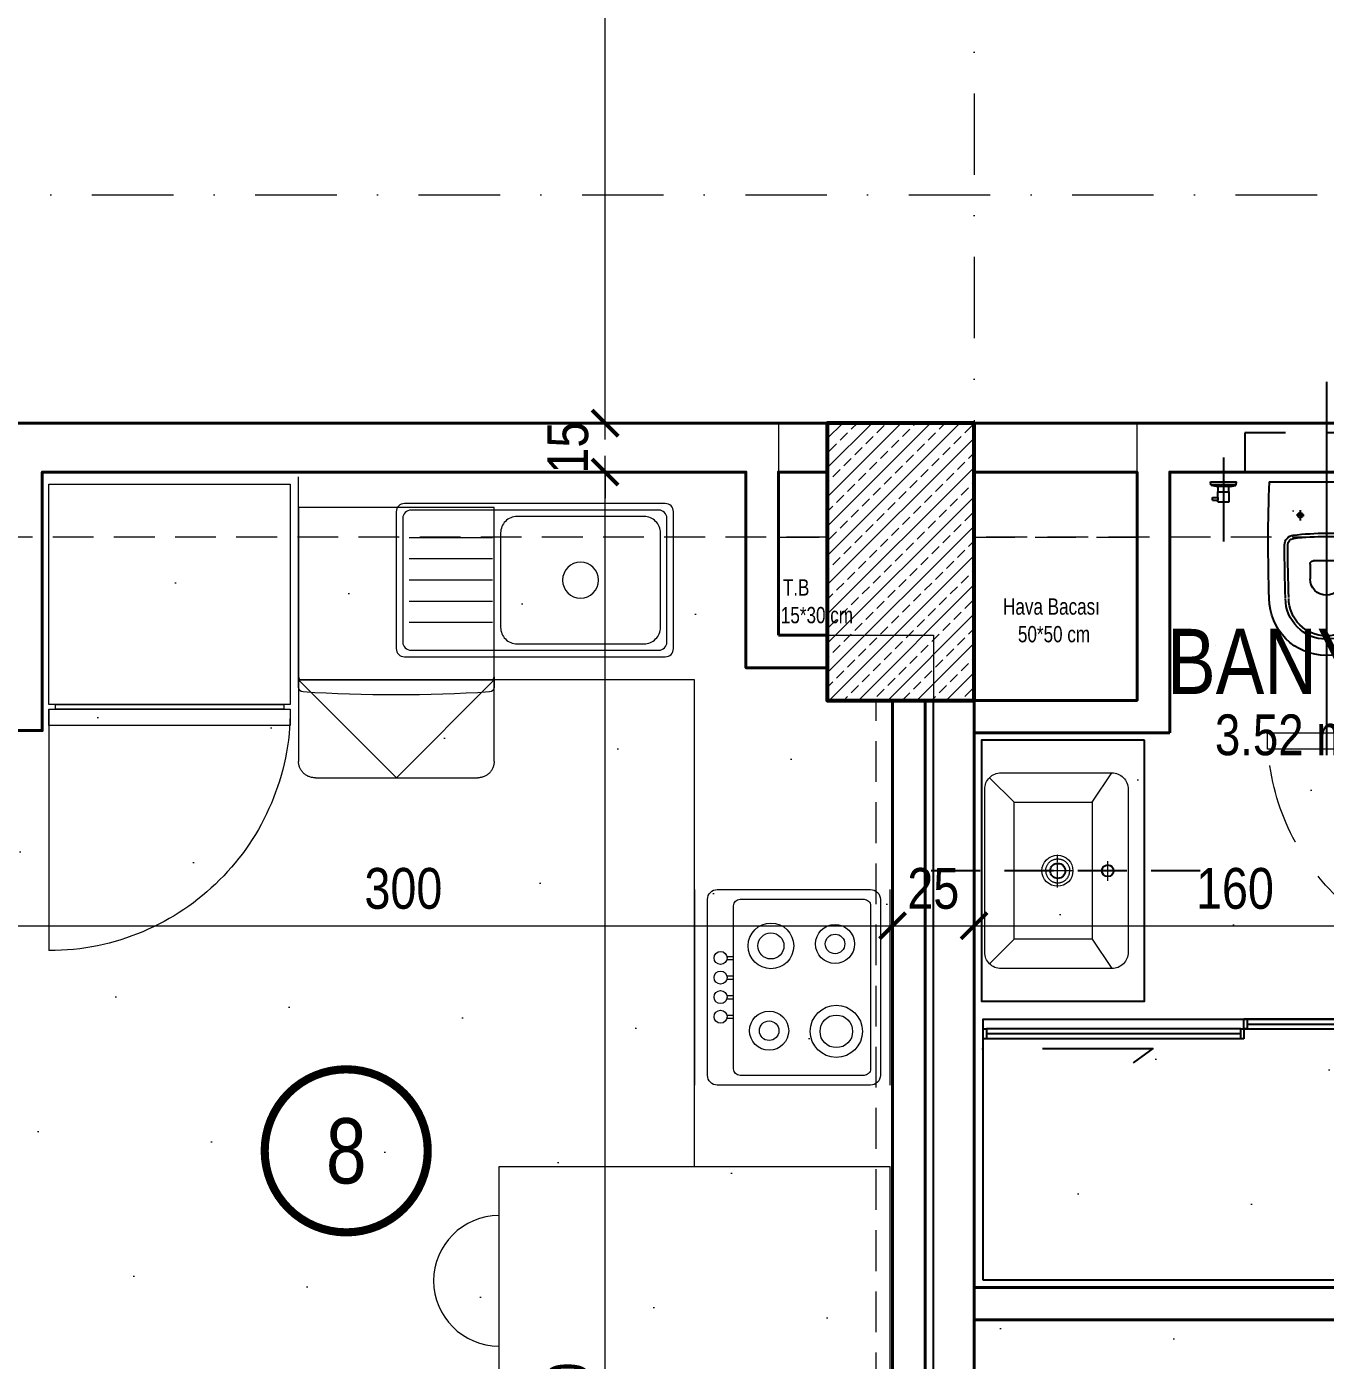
# Model space of a CAD drawing. Header units: centimetres. Extents: x 6300 to 11550, y 0 to 5300.
# Drawn here: x 9379.6 to 9777.8, y 1799 to 2208 of the extents above; entities that cross this region are included whole.
import ezdxf
from ezdxf.enums import TextEntityAlignment as Align
from ezdxf.xclip import XClip

# ---------------------------------------------------------------- set-up
doc = ezdxf.new("R2010")
doc.units = ezdxf.units.CM
doc.header["$LTSCALE"] = 100
doc.header["$XCLIPFRAME"] = 0
for name, pattern in [('D BLOK_AKS_NK$0$DASHDOT2', [0.5, 0.25, -0.125, 0, -0.125]), ('D BLOK_STA_NK$0$HIDDEN2', [0.1875, 0.125, -0.0625]), ('xref_1+1_B_PLAN$0$1N$0$HIDDEN', [0.375, 0.25, -0.125]), ('xref_1+1_B_PLAN$0$CENTER', [0.6, 0.375, -0.075, 0.075, -0.075]), ('xref_1+1_B_PLAN$0$HIDDEN', [0.375, 0.25, -0.125]), ('xref_1+1_B_TEXT$0$HIDDEN2', [0.1875, 0.125, -0.0625]), ('xref_2+1_A3_PLAN$0$( Hidden )', [0.375, 0.25, -0.125]), ('xref_2+1_A3_PLAN$0$ACAD_ISO03W100', [30, 12, -18]), ('xref_2+1_A3_TEXT$0$HIDDEN2', [0.1875, 0.125, -0.0625])]:
    doc.linetypes.add(name, pattern=pattern)
for name, color, linetype, lineweight in [('D BLOK_AKS_NK$0$MYD - AKS', 8, 'D BLOK_AKS_NK$0$DASHDOT2', 15), ('D BLOK_STA_NK$0$MYD - B-H', 37, 'Continuous', 20), ('D BLOK_STA_NK$0$MYD - BA', 6, 'Continuous', 53), ('D BLOK_STA_NK$0$MYD - IZ-1', 8, 'D BLOK_STA_NK$0$HIDDEN2', 20), ('D BLOK_STA_NK$0$MYD - WIPEOUT', 241, 'Continuous', 0), ('D BLOK_ZK$0$MYD - BAGIMSIZ BOLUM', 10, 'Continuous', 18), ('D BLOK_ZK$0$MYD - DIM-IC', 10, 'Continuous', 20), ('xref_1+1_B_PLAN$0$MYD - DUVAR', 4, 'Continuous', 40), ('xref_1+1_B_PLAN$0$MYD - GOR-ARKA', 8, 'Continuous', 9), ('xref_1+1_B_PLAN$0$MYD - KAPI', 2, 'Continuous', 20), ('xref_1+1_B_TEXT$0$____MEK_MEKANİK ÇALIŞMA', 4, 'Continuous', 35), ('xref_1+1_B_TEXT$0$MYD - IZ-1', 8, 'xref_1+1_B_TEXT$0$HIDDEN2', 20), ('xref_1+1_B_TEXT$0$MYD - TEXT', 7, 'Continuous', 20), ('xref_1+1_B_TEXT$0$MYD - TEXT-M2', 1, 'Continuous', 20), ('xref_2+1_A3_PLAN$0$MYD - DUVAR', 4, 'Continuous', 40), ('xref_2+1_A3_PLAN$0$SAA_TEFRİS', 252, 'Continuous', 5), ('xref_2+1_A3_PLAN$0$xref_2+1_A3_PLAN$0$MYD - DUVAR', 4, 'Continuous', 40), ('xref_2+1_A3_TEXT$0$____MEK_MEKANİK ÇALIŞMA', 4, 'Continuous', 35), ('xref_2+1_A3_TEXT$0$MYD - IZ-1', 8, 'xref_2+1_A3_TEXT$0$HIDDEN2', 20)]:
    doc.layers.add(name, color=color, linetype=linetype, lineweight=lineweight)
for name, color, linetype, lineweight, plot in [('D BLOK_ZK$0$MYD - ALAN-NET', 30, 'Continuous', 9, False), ('xref_1+1_B_PLAN$0$MYD - ALAN-BRUT', 190, 'Continuous', 9, False), ('xref_1+1_B_PLAN$0$xref_1+1_B_TEXT$0$MYD - ALAN-NET', 30, 'Continuous', 9, False), ('xref_1+1_B_TEXT$0$MYD - ALAN-BRUT', 190, 'Continuous', 9, False), ('xref_1+1_B_TEXT$0$MYD - ALAN-NET', 30, 'Continuous', 9, False), ('xref_2+1_A3_TEXT$0$MYD - ALAN-BRUT', 190, 'Continuous', 9, False), ('xref_2+1_A3_TEXT$0$MYD - ALAN-NET', 30, 'Continuous', 9, False)]:
    doc.layers.add(name, color=color, linetype=linetype, lineweight=lineweight, plot=plot)
doc.layers.add('xref_1+1_B_PLAN$0$00_VİTRİFİYE AKS', color=7, linetype='xref_1+1_B_PLAN$0$HIDDEN', true_color=0xf94306)
doc.layers.add('xref_1+1_B_PLAN$0$Pcelik', color=142, linetype='Continuous')
doc.layers.add('xref_1+1_B_PLAN$0$Pvitrifiye', color=70, linetype='Continuous')
doc.styles.add('D BLOK_ZK$0$MYD_1.25mm', font='ARIALN.TTF', dxfattribs={"height": 12.5})
doc.styles.add('D BLOK_ZK$0$MYD_4.00mm_B', font='arial.ttf', dxfattribs={"width": 0.8, "height": 40})
doc.styles.add('xref_1+1_B_TEXT$0$0ZG_2.50mm_B', font='arial.ttf', dxfattribs={"width": 0.8, "height": 25})
doc.styles.add('xref_1+1_B_TEXT$0$0ZG_4.00mm_B', font='arial.ttf', dxfattribs={"width": 0.8, "height": 40})
doc.styles.add('xref_1+1_B_TEXT$0$ROMANC8', font='arial.ttf', dxfattribs={"width": 0.75, "height": 0.4})
doc.styles.add('xref_1+1_B_TEXT$0$Standard', font='arial.ttf')
doc.styles.add('xref_2+1_A3_TEXT$0$ROMANC8', font='arial.ttf', dxfattribs={"width": 0.75, "height": 0.4})
doc.dimstyles.new('D BLOK_ZK$0$MYD_DIM050', dxfattribs={"dimscale": 0, "dimtxt": 12.5, "dimasz": 8, "dimexe": 5, "dimexo": 0, "dimgap": 5, "dimtad": 1, "dimdec": 1, "dimrnd": 0.5, "dimzin": 12, "dimdsep": 46, "dimtxsty": 'D BLOK_ZK$0$MYD_1.25mm', "dimblk": 'D BLOK_ZK$0$_ARCHTICK', "dimcen": 0.09, "dimdle": 5, "dimclrd": 256, "dimclre": 256, "dimclrt": 256, "dimadec": 0, "dimazin": 0, "dimtfac": 1, "dimtdec": 1, "dimtix": 1, "dimtofl": 0, "dimtmove": 2, "dimatfit": 1, "dimldrblk": 'D BLOK_ZK$0$_ARCHTICK', "dimfxl": 30, "dimfxlon": 1, "dimtolj": 1, "dimtzin": 0, "dimlwd": -1, "dimlwe": -1, "dimarcsym": 0})

# ---------------------------------------------------------------- blocks, each defined once
blk = doc.blocks.new('xref_1+1_B_TEXT$0$TAG_MAHAL_01')
at = {"style": 'xref_1+1_B_TEXT$0$Standard', "width": 0.65, "flags": 1}
blk.add_attdef('M2', text='', height=20, dxfattribs=at).set_placement((0, 0), align=Align.MIDDLE_RIGHT)
at = {"layer": 'xref_1+1_B_TEXT$0$MYD - TEXT', "style": 'xref_1+1_B_TEXT$0$0ZG_4.00mm_B', "width": 0.8}
blk.add_attdef('MAHAL_ADI', text='', height=40, dxfattribs=at).set_placement((0, -32.5), align=Align.MIDDLE_CENTER)
at = {"layer": 'xref_1+1_B_TEXT$0$MYD - TEXT-M2', "style": 'xref_1+1_B_TEXT$0$0ZG_2.50mm_B', "width": 0.8}
blk.add_attdef('MAHAL_M2', text='', height=25, dxfattribs=at).set_placement((0, -77.5), align=Align.MIDDLE_CENTER)
blk = doc.blocks.new('xref_1+1_B_TEXT')
at = {"layer": 'xref_1+1_B_TEXT$0$MYD - ALAN-NET'}
h = blk.add_hatch(dxfattribs=at)
h.set_pattern_fill('DOTS', color=1, scale=30, angle=60)
h.paths.add_polyline_path([(3442.28, 390.61), (3692.28, 390.61), (3692.28, 295.61), (3442.28, 295.61)])
h.paths.add_polyline_path([(3077.28, 330.61), (3097.28, 330.61), (3097.28, 305.61), (3412.28, 305.61), (3412.28, 420.61), (3432.28, 420.61), (3432.28, 600.61), (3357.28, 600.61), (3357.28, 675.61), (3247.28, 675.61), (3247.28, 615.61), (3077.28, 615.61)])
h.paths.add_polyline_path([(3442.28, 405.61), (3717.28, 405.61), (3717.28, 450.61), (3742.28, 450.61), (3742.28, 930.61), (3717.28, 930.61), (3717.28, 933.11), (3467.28, 933.11), (3467.28, 908.11), (3442.28, 908.11)])
h.paths.add_polyline_path([(3247.28, 875.61), (3412.28, 875.61), (3412.28, 860.61), (3432.28, 860.61), (3432.28, 790.61), (3442.28, 790.61), (3442.28, 685.61), (3247.28, 685.61)])
h.paths.add_polyline_path([(3137.28, 795.61), (3137.28, 875.61), (3237.28, 875.61), (3237.28, 625.61), (3077.28, 625.61), (3077.28, 795.61)])
h.paths.add_polyline_path([(3367.28, 679.86), (3432.28, 679.86), (3432.28, 610.61), (3367.28, 610.61)])
at = {"layer": 'xref_1+1_B_TEXT$0$MYD - ALAN-BRUT'}
blk.add_lwpolyline([(3697.28, 290.61), (3064.78, 290.61), (3064.78, 805.61), (3127.28, 805.61), (3127.28, 890.61), (3412.28, 890.61), (3412.28, 918.11), (3457.28, 918.11), (3457.28, 960.61), (3757.28, 960.61), (3757.28, 390.61), (3697.28, 390.61)], close=True, dxfattribs=at)
at = {"layer": 'xref_1+1_B_TEXT$0$MYD - ALAN-NET'}
for points in [[(3137.28, 795.61), (3137.28, 875.61), (3237.28, 875.61), (3237.28, 625.61), (3077.28, 625.61), (3077.28, 795.61)], [(3077.28, 330.61), (3097.28, 330.61), (3097.28, 305.61), (3412.28, 305.61), (3412.28, 420.61), (3432.28, 420.61), (3432.28, 600.61), (3357.28, 600.61), (3357.28, 675.61), (3247.28, 675.61), (3247.28, 615.61), (3077.28, 615.61)]]:
    blk.add_lwpolyline(points, close=True, dxfattribs=at)
at = {"layer": 'xref_1+1_B_TEXT$0$MYD - IZ-1', "color": 1}
blk.add_lwpolyline([(3077.28, 855.61), (3127.28, 855.61), (3127.28, 805.61), (3077.28, 805.61)], close=True, dxfattribs=at)
ref = blk.add_blockref('xref_1+1_B_TEXT$0$TAG_MAHAL_01', (3176.23, 833.79), dxfattribs=dict(xscale=-0.5, yscale=0.5, zscale=0.5))
ref.add_attrib('MAHAL_ADI', 'BANYO', dxfattribs={"layer": 'xref_1+1_B_TEXT$0$MYD - TEXT', "height": 20, "style": 'xref_1+1_B_TEXT$0$0ZG_4.00mm_B', "width": 0.8}).set_placement((3175.6, 817.54), align=Align.MIDDLE_CENTER)
ref.add_attrib('MAHAL_M2', '3.52 m2', dxfattribs={"layer": 'xref_1+1_B_TEXT$0$MYD - TEXT-M2', "height": 12.5, "style": 'xref_1+1_B_TEXT$0$0ZG_2.50mm_B', "width": 0.8}).set_placement((3176.38, 795.04), align=Align.MIDDLE_CENTER)
at = {"layer": 'xref_1+1_B_TEXT$0$____MEK_MEKANİK ÇALIŞMA', "color": 1, "style": 'xref_1+1_B_TEXT$0$ROMANC8', "width": 0.75}
for s, p in [('Hava Bacası', (3086.17, 831.87)), ('50*50 cm', (3090.73, 823.4))]:
    blk.add_text(s, height=5, rotation=0.0335, dxfattribs=at).set_placement(p)
blk = doc.blocks.new('xref_1+1_B_PLAN$0$KAPI - 080')
at = {"layer": 'xref_1+1_B_PLAN$0$MYD - KAPI', "ltscale": 2}
for p, q in [((10, 70), (5, 70)), ((5, 70), (5, 0)), ((10, 0), (10, 70)), ((0, 0), (10, 0)), ((80, 0), (75, 0))]:
    blk.add_line(p, q, dxfattribs=at)
at = {"layer": 'xref_1+1_B_PLAN$0$MYD - KAPI', "linetype": 'xref_1+1_B_PLAN$0$HIDDEN'}
blk.add_arc((5, 0), 70, 0, 85.904, dxfattribs=at)
blk = doc.blocks.new('*U376')
at = {"layer": 'xref_1+1_B_PLAN$0$MYD - GOR-ARKA'}
blk.add_lwpolyline([(5, 0), (-65, 0), (-65, -10), (5, -10)], close=True, dxfattribs=at)
at = {"layer": 'xref_1+1_B_PLAN$0$MYD - KAPI'}
for points in [[(-70, 1), (-76, 1), (-76, 0), (-65, 0), (-65, -10), (-76, -10), (-76, -11), (-70, -11)], [(5, -10), (5, 0), (16, 0), (16, 1), (16, 1), (10, 1), (10, -11), (16, -11), (16, -10)]]:
    blk.add_lwpolyline(points, close=True, dxfattribs=at)
at = {"layer": 'xref_1+1_B_PLAN$0$MYD - KAPI', "xscale": -1, "rotation": 1.636399016291535e-07}
blk.add_blockref('xref_1+1_B_PLAN$0$KAPI - 080', (10, 0), dxfattribs=at)
blk = doc.blocks.new('xref_1+1_B_PLAN$0$A$C38267379')
at = {"layer": 'xref_1+1_B_PLAN$0$00_VİTRİFİYE AKS', "ltscale": 6}
blk.add_lwpolyline([(299.8, 635.6), (299.8, -210.1)], dxfattribs=at)
at = {"layer": 'xref_1+1_B_PLAN$0$Pvitrifiye', "linetype": 'xref_1+1_B_PLAN$0$CENTER', "lineweight": 5, "ltscale": 0.03}
for p, q in [((299.8, 379.3), (299.8, 321.9)), ((330.9, 352.3), (270.6, 352.3)), ((299.8, 244.7), (299.8, 144.2)), ((351.4, 198.2), (250.1, 198.2))]:
    blk.add_line(p, q, dxfattribs=at)
at = {"layer": 'xref_1+1_B_PLAN$0$Pvitrifiye', "linetype": 'Continuous', "lineweight": 5}
blk.add_lwpolyline([(-0.2, 25), (-0.2, 365, -0.414214), (49.8, 415), (549.8, 415, -0.414214), (599.8, 365), (599.8, 25, -0.414214), (549.8, -25), (49.8, -25, -0.414214)], format="xyb", close=True, dxfattribs=at)
for points in [[(89.8, 305), (-0.2, 365)], [(509.8, 305), (599.8, 365)], [(89.8, 65), (14.5, -10.4)], [(509.8, 65), (585.2, -10.4)]]:
    blk.add_lwpolyline(points, dxfattribs=at)
blk.add_lwpolyline([(89.8, 65), (89.8, 305), (509.8, 305), (509.8, 65)], close=True, dxfattribs=at)
at = {"layer": 'xref_1+1_B_PLAN$0$Pvitrifiye', "linetype": 'Continuous'}
for centre, radius in [((299.8, 352.3), 17.9), ((300.1, 199), 23)]:
    blk.add_circle(centre, radius, dxfattribs=at)
at = {"layer": 'xref_1+1_B_PLAN$0$Pvitrifiye', "linetype": 'Continuous', "lineweight": 5}
blk.add_circle((299.8, 198.2), 47.5, dxfattribs=at)
for points in [[(300.1, 162.3), (298.9, 162.3), (296.5, 162.4), (293, 162.9), (289.5, 163.8), (286.1, 165), (282.8, 166.6), (279.7, 168.4), (276.8, 170.6), (274.1, 173), (271.7, 175.7), (269.5, 178.6), (267.7, 181.7), (266.1, 184.9), (264.9, 188.3), (264.1, 191.8), (263.5, 195.4), (263.3, 199), (263.5, 202.6), (264.1, 206.2), (264.9, 209.7), (266.1, 213.1), (267.7, 216.3), (269.5, 219.4), (271.7, 222.3), (274.1, 225), (276.8, 227.4), (279.7, 229.6), (282.8, 231.4), (286.1, 233), (289.5, 234.2), (293, 235.1), (296.5, 235.6), (298.9, 235.7), (300.1, 235.7)], [(300.1, 162.3), (301.3, 162.3), (303.7, 162.4), (307.3, 162.9), (310.8, 163.8), (314.2, 165), (317.5, 166.6), (320.6, 168.4), (323.5, 170.6), (326.1, 173), (328.6, 175.7), (330.7, 178.6), (332.6, 181.7), (334.1, 184.9), (335.3, 188.3), (336.2, 191.8), (336.7, 195.4), (336.9, 199), (336.7, 202.6), (336.2, 206.2), (335.3, 209.7), (334.1, 213.1), (332.6, 216.3), (330.7, 219.4), (328.6, 222.3), (326.1, 225), (323.5, 227.4), (320.6, 229.6), (317.5, 231.4), (314.2, 233), (310.8, 234.2), (307.3, 235.1), (303.7, 235.6), (301.3, 235.7), (300.1, 235.7)]]:
    blk.add_open_spline(points, degree=3, dxfattribs=at)
blk = doc.blocks.new('xref_1+1_B_PLAN$0$STOP VALF')
at = {"linetype": 'Continuous'}
for p, q in [((-3.95, 0), (3.95, 0)), ((-3.85, -0.95), (-3.95, 0)), ((3.85, -0.95), (-3.85, -0.95)), ((3.69, -1.13), (-3.69, -1.13)), ((-2.16, -1.4), (-3.69, -1.13)), ((2.16, -1.4), (-2.16, -1.4)), ((-1.76, -4.81), (-1.76, -3.05)), ((-1.76, -3.05), (1.76, -3.05)), ((-1.61, -3.05), (-1.61, -1.4)), ((1.61, -3.05), (1.61, -1.4)), ((1.76, -6.16), (1.76, -3.05)), ((2.16, -1.4), (3.69, -1.13)), ((-3.41, -4.86), (-3.36, -4.81)), ((-3.41, -5.56), (-3.41, -4.86)), ((-3.41, -5.56), (-3.36, -5.61)), ((-3.36, -5.61), (-3.36, -4.81)), ((-3.36, -4.81), (-1.76, -4.81)), ((-3.36, -5.61), (-1.76, -5.61)), ((-1.76, -6.16), (-1.76, -5.61)), ((-1.76, -6.16), (1.76, -6.16))]:
    blk.add_line(p, q, dxfattribs=at)
at = {"linetype": 'xref_1+1_B_PLAN$0$1N$0$HIDDEN', "ltscale": 0.1}
blk.add_line((3.85, -0.95), (3.95, 0), dxfattribs=at)
at = {"linetype": 'Continuous'}
for centre, start, end in [((-3.65, -0.93), 186, 259.8239), ((3.65, -0.93), 280.1761, 354)]:
    blk.add_arc(centre, 0.201, start, end, dxfattribs=at)
at = {"linetype": 'Continuous', "start_tangent": (0.222825, -0.974858), "end_tangent": (-0.222825, -0.974858)}
blk.add_spline([(-1.76, -4.81), (-1.75, -4.81), (-1.75, -4.84), (-1.74, -4.87), (-1.73, -4.92), (-1.72, -4.98), (-1.72, -5.05), (-1.71, -5.13), (-1.71, -5.21), (-1.71, -5.28), (-1.72, -5.36), (-1.72, -5.43), (-1.73, -5.49), (-1.74, -5.54), (-1.75, -5.58), (-1.75, -5.6), (-1.76, -5.61)], degree=3, dxfattribs=at)
at = {"layer": 'xref_1+1_B_PLAN$0$00_VİTRİFİYE AKS', "ltscale": 6}
blk.add_lwpolyline([(0, 7.42), (0, -18.26)], dxfattribs=at)
blk = doc.blocks.new('xref_1+1_B_PLAN$0$klozet1')
at = {"layer": 'xref_1+1_B_PLAN$0$00_VİTRİFİYE AKS', "ltscale": 6}
blk.add_lwpolyline([(30.69, -0.09), (-83.81, 0.24)], dxfattribs=at)
at = {"layer": 'xref_1+1_B_PLAN$0$Pvitrifiye'}
for p, q in [((-0.05, -17.49, 0), (0.05, 17.49, 0)), ((-10.21, 8.03, 0), (-10.21, 9.19, 0)), ((-29.73, 5.08, 0), (-25.23, 5.07, 0)), ((-8.61, 8.03, 0), (-11.8, 8.03, 0)), ((-8.61, 8.03, 0), (-11.8, 8.03, 0)), ((-10.21, 8.03, 0), (-10.21, 6.87, 0)), ((-24.24, 0.07, 0), (-24.25, -3.93, 0)), ((-24.23, 4.07, 0), (-24.24, 0.07, 0)), ((-25.25, -4.93, 0), (-29.75, -4.92, 0)), ((-8.66, -7.97, 0), (-11.84, -7.97, 0)), ((-8.66, -7.97, 0), (-11.84, -7.97, 0)), ((-10.25, -7.97, 0), (-10.26, -9.13, 0)), ((-10.25, -7.97, 0), (-10.25, -6.81, 0))]:
    blk.add_line(p, q, dxfattribs=at)
at = {"layer": 'xref_1+1_B_PLAN$0$Pvitrifiye', "linetype": 'xref_1+1_B_PLAN$0$HIDDEN', "elevation": 0}
blk.add_lwpolyline([(15.07, 24.96), (14.93, -25.04), (2.93, -25.01), (3.07, 24.99)], close=True, dxfattribs=at)
at = {"layer": 'xref_1+1_B_PLAN$0$Pvitrifiye'}
for centre, major_axis, start_param, end_param in [((-35.74, 0.07, 0), (12.37, 12.37), 0.783497, 2.354294), ((-18.92, -482.15, 0), (353.55, 353.55), 0.747455, 0.81898), ((-35.74, 0.08, 0), (8.84, 8.84), 0.783497, 2.354294), ((-18.92, -482.13, 0), (350.02, 350.02), 0.786231, 0.81898), ((-19.33, 9.86, 0), (-2.12, 2.12), 4.048701, 5.49862), ((-35.74, 0.08, 0), (-8.13, 8.13), -0.787299, 0.783497), ((-18.92, -482.13, 0), (-349.31, 349.31), -0.784566, -0.751816), ((-19.33, 9.86, 0), (1.41, 1.41), 5.619497, 7.069416), ((-98.33, 0.2, 0), (57.69, 57.69), 5.372276, 5.619497), ((-98.33, 0.2, 0), (-58.4, 58.4), 3.801479, 4.048701), ((-10.21, 8.03, 0), (0.53, 0.53), 5.495886, 8.637479), ((-29.74, 0.08, 0), (-3.54, 3.54), -0.787299, 0.783497), ((-25.23, 4.07, 0), (0.707, 0.707), 5.495886, 7.066683), ((-10.21, 8.03, 0), (0.53, 0.53), 2.354294, 5.495886), ((-35.74, 0.07, 0), (12.37, 12.37), 2.354294, 3.92509), ((-35.74, 0.08, 0), (-8.84, 8.84), 0.783497, 2.354294), ((-35.74, 0.08, 0), (8.13, 8.13), 2.354294, 3.92509), ((-29.74, 0.08, 0), (3.54, 3.54), 2.354294, 3.92509), ((-25.25, -3.93, 0), (0.707, 0.707), 3.92509, 5.495886), ((-10.25, -7.97, 0), (0.53, 0.53), 5.495886, 8.637479), ((-10.25, -7.97, 0), (0.53, 0.53), 2.354294, 5.495886), ((-17.08, 482.23, 0), (349.31, 349.31), 3.889607, 3.922356), ((-19.36, -9.76, 0), (-2.12, 2.12), 2.35156, 3.801479), ((-19.36, -9.76, 0), (1.41, 1.41), 3.922356, 5.372276), ((-17.08, 482.23, 0), (350.02, 350.02), 3.889607, 3.922356), ((-17.08, 482.22, 0), (-353.55, 353.55), 2.318811, 2.390268)]:
    blk.add_ellipse(centre, major_axis=major_axis, ratio=1, start_param=start_param, end_param=end_param, dxfattribs=at)
blk = doc.blocks.new('xref_1+1_B_PLAN$0$banyo batarya')
at = {"layer": 'xref_1+1_B_PLAN$0$00_VİTRİFİYE AKS', "ltscale": 6}
for points in [[(74322.34, -67160.49), (74339.39, -67160.49)], [(74322.34, -67167.99), (74360.27, -67167.99)], [(74322.34, -67175.49), (74339.39, -67175.49)]]:
    blk.add_lwpolyline(points, dxfattribs=at)
at = {"layer": 'xref_1+1_B_PLAN$0$Pvitrifiye'}
for p, q in [((74330.44, -67159.24), (74331.94, -67159.24)), ((74331.94, -67177.99), (74331.94, -67157.99)), ((74331.94, -67157.99), (74335.94, -67157.99)), ((74335.94, -67157.99), (74335.94, -67177.99)), ((74330.44, -67161.74), (74331.94, -67161.74)), ((74335.87, -67168.49), (74339.28, -67168.49)), ((74335.94, -67166.99), (74346.7, -67166.99)), ((74346.7, -67168.99), (74335.94, -67168.99)), ((74339.28, -67167.49), (74339.28, -67168.49)), ((74330.44, -67174.24), (74331.94, -67174.24)), ((74330.44, -67176.74), (74331.94, -67176.74)), ((74335.94, -67177.99), (74331.94, -67177.99))]:
    blk.add_line(p, q, dxfattribs=at)
for points in [[(74329.44, -67157.99), (74329.44, -67162.99), (74330.44, -67162.99), (74330.44, -67157.99)], [(74329.44, -67177.99), (74329.44, -67172.99), (74330.44, -67172.99), (74330.44, -67177.99)]]:
    blk.add_lwpolyline(points, close=True, dxfattribs=at)
blk.add_lwpolyline([(74335.87, -67167.49), (74339.28, -67167.49)], dxfattribs=at)
blk.add_circle((74333.94, -67167.99), 2, dxfattribs=at)
blk.add_arc((74346.7, -67167.99), 1, 270, 90, dxfattribs=at)
blk = doc.blocks.new('xref_1+1_B_PLAN$0$80155dus_5')
at = {"layer": 'xref_1+1_B_PLAN$0$Pcelik', "ltscale": 6, "elevation": 0}
for points in [[(28302.14, -9209.62), (28336, -9209.62), (28329.91, -9205.23)], [(28437.89, -9218.58), (28363.92, -9218.59)]]:
    blk.add_lwpolyline(points, dxfattribs=at)
at = {"layer": 'xref_1+1_B_PLAN$0$Pcelik', "elevation": 0}
blk.add_lwpolyline([(28284.92, -9212.59), (28283.92, -9212.59), (28283.92, -9215.59), (28284.92, -9215.59)], close=True, dxfattribs=at)
at = {"layer": 'xref_1+1_B_PLAN$0$Pcelik'}
for points in [[(28362.92, -9212.59), (28284.92, -9212.59)], [(28362.92, -9214.09), (28284.92, -9214.09)], [(28362.92, -9215.59), (28284.92, -9215.59)], [(28362.92, -9215.59), (28437.92, -9215.59)], [(28364.92, -9217.09), (28437.92, -9217.09)], [(28363.92, -9218.59), (28437.92, -9218.59)]]:
    blk.add_lwpolyline(points, dxfattribs=at)
for points in [[(28363.92, -9212.59), (28362.92, -9212.59), (28362.92, -9215.59), (28363.92, -9215.59)], [(28364.92, -9215.59), (28363.92, -9215.59), (28363.92, -9218.59), (28364.92, -9218.59)], [(28438.92, -9215.59), (28437.92, -9215.59), (28437.92, -9218.59), (28438.92, -9218.59)]]:
    blk.add_lwpolyline(points, close=True, dxfattribs=at)
at = {"layer": 'xref_1+1_B_PLAN$0$Pvitrifiye'}
blk.add_lwpolyline([(28283.92, -9138.59), (28283.92, -9218.59), (28438.92, -9218.59), (28438.92, -9138.59)], close=True, dxfattribs=at)
blk.add_circle((28448.98, -9178.59, 0), 3, dxfattribs=at)
at = {"layer": 'xref_1+1_B_PLAN$0$Pvitrifiye', "rotation": 180}
blk.add_blockref('xref_1+1_B_PLAN$0$banyo batarya', (102768.35, -76346.58), dxfattribs=at)
blk = doc.blocks.new('xref_1+1_B_PLAN')
at = {"layer": 'xref_1+1_B_PLAN$0$MYD - ALAN-BRUT'}
blk.add_lwpolyline([(437.28, 946.29), (497.28, 946.29), (497.28, 1046.29), (1132.28, 1046.29), (1132.28, 446.29), (767.28, 446.29), (767.28, 363.79), (437.28, 363.79)], close=True, dxfattribs=at)
at = {"layer": 'xref_1+1_B_PLAN$0$MYD - DUVAR'}
for points in [[(1132.28, 446.29), (767.28, 446.29), (767.28, 363.79), (437.28, 363.79), (437.28, 946.29), (752.28, 946.29), (752.28, 1046.29), (1132.28, 1046.29)], [(947.28, 721.29), (1117.28, 721.29), (1117.28, 1031.29), (762.28, 1031.29), (762.28, 736.29), (837.28, 736.29), (837.28, 661.29), (947.28, 661.29)], [(1057.28, 541.29), (1057.28, 461.29), (957.28, 461.29), (957.28, 711.29), (1117.28, 711.29), (1117.28, 541.29)], [(1117.28, 461.29), (1067.28, 461.29), (1067.28, 531.29), (1117.28, 531.29)]]:
    blk.add_lwpolyline(points, close=True, dxfattribs=at)
at = {"layer": 'xref_1+1_B_PLAN$0$Pvitrifiye'}
blk.add_lwpolyline([(1065.03, 543.54), (1115.03, 543.54), (1115.03, 623.54), (1065.03, 623.54)], close=True, dxfattribs=at)
at = {"layer": 'xref_1+1_B_PLAN$0$MYD - KAPI', "rotation": 270}
blk.add_blockref('*U376', (957.28, 546.29), dxfattribs=at)
at = {"layer": 'xref_1+1_B_PLAN$0$Pvitrifiye', "xscale": 0.1000000000000001, "yscale": 0.1000000000000001, "zscale": 0.1000000000000001, "rotation": 90}
blk.add_blockref('xref_1+1_B_PLAN$0$A$C38267379', (1111.53, 553.56), dxfattribs=at)
at = {"layer": 'xref_1+1_B_PLAN$0$Pvitrifiye', "extrusion": (0, 0, -1), "zscale": -1, "rotation": 270.164324949251}
blk.add_blockref('xref_1+1_B_PLAN$0$klozet1', (-1009.26, 464.29), dxfattribs=at)
at = {"layer": 'xref_1+1_B_PLAN$0$Pvitrifiye', "rotation": 180}
blk.add_blockref('xref_1+1_B_PLAN$0$STOP VALF', (1040.81, 464.29), dxfattribs=at)
at = {"layer": 'xref_1+1_B_PLAN$0$xref_1+1_B_TEXT$0$MYD - ALAN-NET', "xscale": -1}
blk.add_blockref('xref_1+1_B_PLAN$0$80155dus_5', (29398.45, 9847.63), dxfattribs=at)
blk = doc.blocks.new('xref_2+1_A3_TEXT')
at = {"layer": 'xref_2+1_A3_TEXT$0$MYD - ALAN-NET'}
h = blk.add_hatch(dxfattribs=at)
h.set_pattern_fill('DOTS', color=1, scale=30, angle=60)
h.paths.add_polyline_path([(258.31, 1034.29), (473.31, 1034.29), (473.31, 854.29), (533.31, 854.29), (533.31, 494.29), (513.31, 494.29), (513.31, 464.29), (258.31, 464.29)])
h.paths.add_polyline_path([(753.31, 1009.29), (718.31, 1009.29), (718.31, 1034.29), (578.31, 1034.29), (578.31, 954.29), (483.31, 954.29), (483.31, 864.29), (753.31, 864.29)])
h.paths.add_polyline_path([(768.31, 1009.29), (803.31, 1009.29), (803.31, 1034.29), (893.31, 1034.29), (893.31, 854.29), (768.31, 854.29)])
h.paths.add_polyline_path([(893.31, 1034.29), (924.06, 1034.29), (924.06, 955.04), (932.56, 955.04), (932.56, 1034.29), (1148.31, 1034.29), (1148.31, 974.29), (1173.31, 974.29), (1173.31, 964.29), (1193.31, 964.29), (1193.31, 489.29), (1168.31, 489.29), (1168.31, 464.29), (893.31, 464.29)])
h.paths.add_polyline_path([(543.31, 854.29), (893.31, 854.29), (893.31, 744.29), (543.31, 744.29)])
h.paths.add_polyline_path([(543.31, 734.29), (543.31, 494.29), (583.31, 494.29), (583.31, 464.29), (883.31, 464.29), (883.31, 734.29)])
h.paths.add_polyline_path([(888.31, 449.29), (1128.31, 449.29), (1128.31, 374.29), (888.31, 374.29)])
at = {"layer": 'xref_2+1_A3_TEXT$0$MYD - ALAN-BRUT'}
blk.add_lwpolyline([(243.31, 1049.29), (483.31, 1049.29), (483.31, 964.29), (533.31, 964.29), (533.31, 1049.29), (728.31, 1049.29), (728.31, 1019.29), (793.31, 1019.29), (793.31, 1049.29), (1158.31, 1049.29), (1158.31, 984.29), (1205.81, 984.29), (1205.81, 449.29), (1133.31, 449.29), (1133.31, 369.29), (883.31, 369.29), (883.31, 449.29), (243.31, 449.29)], close=True, dxfattribs=at)
at = {"layer": 'xref_2+1_A3_TEXT$0$MYD - ALAN-NET'}
blk.add_lwpolyline([(893.31, 1034.29), (924.06, 1034.29), (924.06, 955.04), (932.56, 955.04), (932.56, 1034.29), (1148.31, 1034.29), (1148.31, 974.29), (1173.31, 974.29), (1173.31, 964.29), (1193.31, 964.29), (1193.31, 489.29), (1168.31, 489.29), (1168.31, 464.29), (893.31, 464.29)], close=True, dxfattribs=at)
at = {"layer": 'xref_2+1_A3_TEXT$0$MYD - IZ-1', "color": 1}
blk.add_lwpolyline([(1158.31, 1014.29), (1173.31, 1014.29), (1173.31, 984.29), (1158.31, 984.29)], close=True, dxfattribs=at)
at = {"layer": 'xref_2+1_A3_TEXT$0$____MEK_MEKANİK ÇALIŞMA', "color": 1, "style": 'xref_2+1_A3_TEXT$0$ROMANC8', "width": 0.75}
for s, p in [('T.B', (1159.66, 996.4)), ('15*30 cm', (1159.05, 987.92))]:
    blk.add_text(s, height=5, rotation=0.0335, dxfattribs=at).set_placement(p)
blk = doc.blocks.new('xref_2+1_A3_PLAN$0$OCAK 60X60')
for points in [[(60, 0), (0, 0)], [(20.5, -9.94), (20.5, -12)], [(21.5, -9.94), (21.5, -12)], [(26.5, -9.94), (26.5, -12)], [(27.5, -9.94), (27.5, -12)], [(32.5, -9.94), (32.5, -12)], [(33.5, -9.94), (33.5, -12)], [(38.5, -9.94), (38.5, -12)], [(39.5, -9.94), (39.5, -12)], [(0, -60), (60, -60)]]:
    blk.add_lwpolyline(points)
for points in [[(60, -54, -0.414214), (57, -57), (3, -57, -0.414214), (0, -54), (0, -7, -0.414214), (3, -4), (57, -4, -0.414214), (60, -7)], [(55, -54), (5, -54, -0.414214), (3, -52), (3, -14, -0.414214), (5, -12), (55, -12, -0.414214), (57, -14), (57, -52, -0.414214)]]:
    blk.add_lwpolyline(points, format="xyb", close=True)
for centre, radius in [((21, -8), 2), ((27, -8), 2), ((33, -8), 2), ((39, -8), 2), ((16.7, -22.89), 6), ((16.7, -22.89), 3), ((42.7, -23.45), 7), ((42.7, -23.45), 4), ((16.5, -43.5), 8), ((16.5, -43.5), 5), ((43.3, -43.11), 6), ((43.3, -43.11), 3)]:
    blk.add_circle(centre, radius)
blk = doc.blocks.new('*U494')
for points in [[(39.5, 0), (-40.5, 0, -0.414214), (-43, 2.5), (-43, 44.5, -0.414214), (-40.5, 47), (39.5, 47, -0.414214), (42, 44.5), (42, 2.5, -0.414214)], [(37.5, 2), (-38.5, 2, -0.414214), (-41, 4.5), (-41, 42.5, -0.414214), (-38.5, 45), (37.5, 45, -0.414214), (40, 42.5), (40, 4.5, -0.414214)], [(5, 4), (-34, 4, -0.414214), (-39, 9), (-39, 38, -0.414214), (-34, 43), (5, 43, -0.414214), (10, 38), (10, 9, -0.414214)]]:
    blk.add_lwpolyline(points, format="xyb", close=True)
for points in [[(12.5, 36.5), (38, 36.5)], [(12.5, 30), (38, 30)], [(12.5, 23.5), (38, 23.5)], [(12.5, 17), (38, 17)], [(12.5, 10.5), (38, 10.5)]]:
    blk.add_lwpolyline(points)
blk.add_circle((-14.5, 23.5), 5.5)
blk = doc.blocks.new('xref_2+1_A3_PLAN$0$Bosch_300_Series_Dishwasher_24_Stainless_steel_Top1')
blk.add_lwpolyline([(0, 0), (60, 0), (60, -51.9, -0.414214), (59, -52.9), (1, -52.9, -0.414214), (0, -51.9)], format="xyb", close=True)
blk.add_lwpolyline([(0, -51.9), (0, -55.09, 0.395671), (1.4, -56.59, 0.031871), (58.6, -56.59, 0.395671), (60, -55.09), (60, -51.9)], format="xyb")
at = {"linetype": 'xref_2+1_A3_PLAN$0$( Hidden )', "ltscale": 10}
blk.add_lwpolyline([(60, -52.9), (60, -77.9, -0.414214), (54.8, -82.9), (5, -82.9, -0.414214), (0, -77.9), (0, -52.9)], format="xyb", dxfattribs=at)
blk.add_lwpolyline([(60, -52.9), (29.9, -82.9), (0, -52.9)], dxfattribs=at)
blk = doc.blocks.new('*U495')
for points in [[(-74, -67.5), (0, -67.5), (0, 0), (-74, 0)], [(-74, -74), (0, -74), (0, -69), (-74, -69)], [(-72, -69), (-2, -69), (-2, -67.5), (-72, -67.5)]]:
    blk.add_lwpolyline(points, close=True)
at = {"linetype": 'xref_2+1_A3_PLAN$0$ACAD_ISO03W100', "ltscale": 0.3}
blk.add_lwpolyline([(0, -69), (0, -143)], dxfattribs=at)
blk.add_arc((0, -69), 74, 180, 270, dxfattribs=at)
blk = doc.blocks.new('xref_2+1_A3_PLAN')
at = {"layer": 'xref_2+1_A3_PLAN$0$MYD - DUVAR'}
for points in [[(728.31, 1049.29), (243.31, 1049.29), (243.31, 449.29), (1218.31, 449.29), (1218.31, 1049.29), (793.31, 1049.29), (793.31, 1019.29), (728.31, 1019.29)], [(1158.31, 984.29), (1193.31, 984.29), (1193.31, 1034.29), (1158.31, 1034.29)]]:
    blk.add_lwpolyline(points, close=True, dxfattribs=at)
at = {"layer": 'xref_2+1_A3_PLAN$0$SAA_TEFRİS'}
blk.add_lwpolyline([(1192.56, 821.29), (1132.56, 821.29), (1132.56, 970.54), (1011.12, 970.54), (1011.12, 1032.79)], dxfattribs=at)
blk.add_lwpolyline([(1072.56, 821.29), (1072.56, 751.29), (1192.56, 751.29), (1192.56, 821.29)], close=True, dxfattribs=at)
blk.add_arc((1072.56, 786.29), 20, 90, 270, dxfattribs=at)
at = {"layer": 'xref_2+1_A3_PLAN$0$xref_2+1_A3_PLAN$0$MYD - DUVAR'}
blk.add_lwpolyline([(924.06, 1034.29), (924.06, 955.04), (932.56, 955.04), (932.56, 1034.29), (1148.31, 1034.29), (1148.31, 974.29), (1193.31, 974.29), (1193.31, 464.29), (893.31, 464.29), (893.31, 744.29), (543.31, 744.29), (543.31, 854.29), (768.31, 854.29), (768.31, 1009.29), (803.31, 1009.29), (803.31, 1034.29), (924.06, 1034.29)], dxfattribs=at)
at = {"layer": 'xref_2+1_A3_PLAN$0$SAA_TEFRİS', "xscale": -1}
for name, p in [('*U495', (934.62, 1030.54)), ('xref_2+1_A3_PLAN$0$Bosch_300_Series_Dishwasher_24_Stainless_steel_Top1', (1071.12, 1023.44)), ('*U494', (1083.12, 977.64))]:
    blk.add_blockref(name, p, dxfattribs=at)
at = {"layer": 'xref_2+1_A3_PLAN$0$SAA_TEFRİS', "rotation": 90.00000000000006}
blk.add_blockref('xref_2+1_A3_PLAN$0$OCAK 60X60', (1132.56, 846.29), dxfattribs=at)
blk = doc.blocks.new('D BLOK_STA_NK')
blk.add_wipeout([(3370.11, 2086.42), (3325.11, 2086.42), (3325.11, 2001.42), (3370.11, 2001.42)]).dxf.layer = 'D BLOK_STA_NK$0$MYD - WIPEOUT'
at = {"layer": 'D BLOK_STA_NK$0$MYD - B-H'}
h = blk.add_hatch(dxfattribs=at)
h.set_pattern_fill('ANSI33', color=256)
h.paths.add_polyline_path([(3370.11, 2001.42), (3370.11, 2086.42), (3325.11, 2086.42), (3325.11, 2001.42)])
at = {"layer": 'D BLOK_STA_NK$0$MYD - BA'}
blk.add_lwpolyline([(3370.11, 2001.42), (3370.11, 2086.42), (3325.11, 2086.42), (3325.11, 2001.42)], close=True, dxfattribs=at)
at = {"layer": 'D BLOK_STA_NK$0$MYD - IZ-1', "color": 215, "true_color": 0xa953a0}
for points in [[(2730.11, 2086.42), (3325.11, 2086.42), (3325.11, 2051.42), (2730.11, 2051.42)], [(3370.11, 2086.42), (3705.11, 2086.42), (3705.11, 2051.42), (3370.11, 2051.42)], [(3340.11, 1526.42), (3340.11, 2001.42), (3370.11, 2001.42), (3370.11, 1526.42)]]:
    blk.add_lwpolyline(points, close=True, dxfattribs=at)
blk = doc.blocks.new('D BLOK_AKS_NK')
at = {"layer": 'D BLOK_AKS_NK$0$MYD - AKS'}
for points in [[(3370.11, 3540.24), (3370.11, 942.88)], [(193.78, 2156.42), (4534.65, 2156.42)], [(193.78, 2086.42), (4534.65, 2086.42)]]:
    blk.add_lwpolyline(points, dxfattribs=at)
blk = doc.blocks.new('D BLOK_ZK$0$TAG_BBOLUM')
at = {"layer": 'D BLOK_ZK$0$MYD - BAGIMSIZ BOLUM', "const_width": 5}
blk.add_lwpolyline([(0, 50, -1), (0, -50, -1)], format="xyb", close=True, dxfattribs=at)
at = {"layer": 'D BLOK_ZK$0$MYD - BAGIMSIZ BOLUM', "color": 2, "style": 'D BLOK_ZK$0$MYD_4.00mm_B', "width": 0.8}
blk.add_attdef('B-BOLUM', text='', height=40, dxfattribs=at).set_placement((0, 0), align=Align.MIDDLE_CENTER)
blk = doc.blocks.new('D BLOK_ZK$0$_ARCHTICK')
at = {"color": 0, "linetype": 'ByBlock', "const_width": 0.15}
blk.add_lwpolyline([(-0.5, -0.5), (0.5, 0.5)], dxfattribs=at)
blk = doc.blocks.new('*D227')
at = {"layer": 'D BLOK_ZK$0$MYD - DIM-IC', "transparency": 16777216}
for p, q in [((3256.98, 1496.42), (3256.98, 2076.42)), ((3255.11, 2071.42), (3261.98, 2071.42)), ((3255.11, 1501.42), (3261.98, 1501.42))]:
    blk.add_line(p, q, dxfattribs=at)
at = {"layer": 'Defpoints', "color": 0, "transparency": 16777216}
for p in [(3255.11, 2071.42), (3256.98, 2071.42), (3255.11, 1501.42)]:
    blk.add_point(p, dxfattribs=at)
at = {"layer": 'D BLOK_ZK$0$MYD - DIM-IC', "transparency": 16777216, "xscale": 8, "yscale": 8, "zscale": 8}
for p, rotation in [((3256.98, 2071.42), 90), ((3256.98, 1501.42), 270)]:
    blk.add_blockref('D BLOK_ZK$0$_ARCHTICK', p, dxfattribs=dict(at, rotation=rotation))
at = {"layer": 'D BLOK_ZK$0$MYD - DIM-IC', "transparency": 16777216, "insert": (3245.6, 1786.42), "char_height": 12.5, "attachment_point": 5, "rotation": 90, "style": 'D BLOK_ZK$0$MYD_1.25mm'}
blk.add_mtext('\\A1;570', dxfattribs=at)
blk = doc.blocks.new('*D228')
at = {"layer": 'D BLOK_ZK$0$MYD - DIM-IC', "transparency": 16777216}
for p, q in [((3256.98, 2086.42), (3256.98, 2094.42)), ((3256.98, 2086.42), (3261.98, 2086.42)), ((3255.11, 2071.42), (3261.98, 2071.42)), ((3256.98, 2071.42), (3256.98, 2063.42))]:
    blk.add_line(p, q, dxfattribs=at)
at = {"layer": 'Defpoints', "color": 0, "transparency": 16777216}
for p in [(3256.98, 2086.42), (3256.98, 2086.42), (3255.11, 2071.42)]:
    blk.add_point(p, dxfattribs=at)
at = {"layer": 'D BLOK_ZK$0$MYD - DIM-IC', "transparency": 16777216, "xscale": 8, "yscale": 8, "zscale": 8}
for p, rotation in [((3256.98, 2086.42), 270), ((3256.98, 2071.42), 90)]:
    blk.add_blockref('D BLOK_ZK$0$_ARCHTICK', p, dxfattribs=dict(at, rotation=rotation))
at = {"layer": 'D BLOK_ZK$0$MYD - DIM-IC', "transparency": 16777216, "insert": (3245.6, 2078.92), "char_height": 12.5, "attachment_point": 5, "rotation": 90, "style": 'D BLOK_ZK$0$MYD_1.25mm'}
blk.add_mtext('\\A1;15', dxfattribs=at)
blk = doc.blocks.new('*D229')
at = {"layer": 'D BLOK_ZK$0$MYD - DIM-IC', "transparency": 16777216}
for p, q in [((3256.98, 2081.42), (3256.98, 2376.42)), ((3256.98, 2371.42), (3261.98, 2371.42)), ((3256.98, 2086.42), (3261.98, 2086.42))]:
    blk.add_line(p, q, dxfattribs=at)
at = {"layer": 'Defpoints', "color": 0, "transparency": 16777216}
for p in [(3256.98, 2371.42), (3256.98, 2371.42), (3256.98, 2086.42)]:
    blk.add_point(p, dxfattribs=at)
at = {"layer": 'D BLOK_ZK$0$MYD - DIM-IC', "transparency": 16777216, "xscale": 8, "yscale": 8, "zscale": 8}
for p, rotation in [((3256.98, 2371.42), 90), ((3256.98, 2086.42), 270)]:
    blk.add_blockref('D BLOK_ZK$0$_ARCHTICK', p, dxfattribs=dict(at, rotation=rotation))
at = {"layer": 'D BLOK_ZK$0$MYD - DIM-IC', "transparency": 16777216, "insert": (3245.6, 2228.92), "char_height": 12.5, "attachment_point": 5, "rotation": 90, "style": 'D BLOK_ZK$0$MYD_1.25mm'}
blk.add_mtext('\\A1;285', dxfattribs=at)
blk = doc.blocks.new('*D292')
at = {"layer": 'D BLOK_ZK$0$MYD - DIM-IC', "transparency": 16777216}
for p, q in [((3040.11, 1932.29), (3350.11, 1932.29)), ((3045.11, 1932.29), (3045.11, 1927.29)), ((3345.11, 1932.29), (3345.11, 1927.29))]:
    blk.add_line(p, q, dxfattribs=at)
at = {"layer": 'Defpoints', "color": 0, "transparency": 16777216}
for p in [(3045.11, 1932.29), (3345.11, 1932.29), (3345.11, 1932.29)]:
    blk.add_point(p, dxfattribs=at)
at = {"layer": 'D BLOK_ZK$0$MYD - DIM-IC', "transparency": 16777216, "xscale": 8, "yscale": 8, "zscale": 8, "rotation": 180}
blk.add_blockref('D BLOK_ZK$0$_ARCHTICK', (3045.11, 1932.29), dxfattribs=at)
at = {"layer": 'D BLOK_ZK$0$MYD - DIM-IC', "transparency": 16777216, "xscale": 8, "yscale": 8, "zscale": 8}
blk.add_blockref('D BLOK_ZK$0$_ARCHTICK', (3345.11, 1932.29), dxfattribs=at)
at = {"layer": 'D BLOK_ZK$0$MYD - DIM-IC', "transparency": 16777216, "insert": (3195.11, 1943.67), "char_height": 12.5, "attachment_point": 5, "style": 'D BLOK_ZK$0$MYD_1.25mm'}
blk.add_mtext('\\A1;300', dxfattribs=at)
blk = doc.blocks.new('*D293')
at = {"layer": 'D BLOK_ZK$0$MYD - DIM-IC', "transparency": 16777216}
for p, q in [((3340.11, 1932.29), (3375.11, 1932.29)), ((3345.11, 1932.29), (3345.11, 1927.29)), ((3370.11, 1932.29), (3370.11, 1927.29))]:
    blk.add_line(p, q, dxfattribs=at)
at = {"layer": 'Defpoints', "color": 0, "transparency": 16777216}
for p in [(3345.11, 1932.29), (3370.11, 1932.29), (3370.11, 1932.29)]:
    blk.add_point(p, dxfattribs=at)
at = {"layer": 'D BLOK_ZK$0$MYD - DIM-IC', "transparency": 16777216, "xscale": 8, "yscale": 8, "zscale": 8, "rotation": 180}
blk.add_blockref('D BLOK_ZK$0$_ARCHTICK', (3345.11, 1932.29), dxfattribs=at)
at = {"layer": 'D BLOK_ZK$0$MYD - DIM-IC', "transparency": 16777216, "xscale": 8, "yscale": 8, "zscale": 8}
blk.add_blockref('D BLOK_ZK$0$_ARCHTICK', (3370.11, 1932.29), dxfattribs=at)
at = {"layer": 'D BLOK_ZK$0$MYD - DIM-IC', "transparency": 16777216, "insert": (3357.61, 1943.67), "char_height": 12.5, "attachment_point": 5, "style": 'D BLOK_ZK$0$MYD_1.25mm'}
blk.add_mtext('\\A1;25', dxfattribs=at)
blk = doc.blocks.new('*D294')
at = {"layer": 'D BLOK_ZK$0$MYD - DIM-IC', "transparency": 16777216}
for p, q in [((3365.11, 1932.29), (3535.11, 1932.29)), ((3370.11, 1932.29), (3370.11, 1927.29)), ((3530.11, 1932.29), (3530.11, 1927.29))]:
    blk.add_line(p, q, dxfattribs=at)
at = {"layer": 'Defpoints', "color": 0, "transparency": 16777216}
for p in [(3370.11, 1932.29), (3530.11, 1932.29), (3530.11, 1932.29)]:
    blk.add_point(p, dxfattribs=at)
at = {"layer": 'D BLOK_ZK$0$MYD - DIM-IC', "transparency": 16777216, "xscale": 8, "yscale": 8, "zscale": 8, "rotation": 180}
blk.add_blockref('D BLOK_ZK$0$_ARCHTICK', (3370.11, 1932.29), dxfattribs=at)
at = {"layer": 'D BLOK_ZK$0$MYD - DIM-IC', "transparency": 16777216, "xscale": 8, "yscale": 8, "zscale": 8}
blk.add_blockref('D BLOK_ZK$0$_ARCHTICK', (3530.11, 1932.29), dxfattribs=at)
at = {"layer": 'D BLOK_ZK$0$MYD - DIM-IC', "transparency": 16777216, "insert": (3450.11, 1943.67), "char_height": 12.5, "attachment_point": 5, "style": 'D BLOK_ZK$0$MYD_1.25mm'}
blk.add_mtext('\\A1;160', dxfattribs=at)
blk = doc.blocks.new('D BLOK_ZK')
blk.add_blockref('D BLOK_AKS_NK', (0, 0))
ref = blk.add_blockref('xref_1+1_B_PLAN', (4487.4, 2532.71), dxfattribs=dict(rotation=180))
XClip(ref).set_block_clipping_path([(413.8075607235, 349.068542265), (1178.1324705041, 1087.4358612753)])
ref = blk.add_blockref('xref_2+1_A3_PLAN', (2151.81, 1037.13))
XClip(ref).set_block_clipping_path([(170.6560630031, 77.1141084364), (1282.1813833663, 1139.0667021885)])
blk.add_blockref('D BLOK_STA_NK', (0, 0))
at = {"layer": 'D BLOK_ZK$0$MYD - ALAN-NET'}
blk.add_lwpolyline([(1105.11, 2226.42), (2180.11, 2226.42), (2180.11, 2241.42), (2600.11, 2241.42), (2600.11, 2226.42), (3215.11, 2226.42), (3215.11, 2371.42), (3340.11, 2371.42), (3340.11, 2226.42), (3675.11, 2226.42), (3675.11, 2086.42), (2395.11, 2086.42), (2395.11, 1816.42), (2070.11, 1816.42), (2070.11, 2001.42), (2100.11, 2001.42), (2100.11, 2086.42), (1105.11, 2086.42)], close=True, dxfattribs=at)
ref = blk.add_blockref('xref_1+1_B_TEXT', (292.83, 1195.81))
XClip(ref).set_block_clipping_path([(134.2933191095, 16.1469460235), (3890.7886473708, 1929.6499255284)])
ref = blk.add_blockref('xref_2+1_A3_TEXT', (2151.81, 1037.13))
XClip(ref).set_block_clipping_path([(212.5453472479, 112.1623110182), (1309.6887606083, 1162.1645358885)])
at = {"layer": 'D BLOK_ZK$0$MYD - BAGIMSIZ BOLUM'}
ref = blk.add_blockref('D BLOK_ZK$0$TAG_BBOLUM', (3177.58, 1863.28), dxfattribs=dict(at, xscale=0.5, yscale=0.5, zscale=0.5))
ref.add_attrib('B-BOLUM', '8', dxfattribs={"color": 2, "linetype": 'ByBlock', "height": 20, "style": 'D BLOK_ZK$0$MYD_4.00mm_B', "width": 0.8}).set_placement((3177.58, 1863.28), align=Align.MIDDLE_CENTER)
at = {"layer": 'D BLOK_ZK$0$MYD - DIM-IC'}
for base, p1, p2, picture, middle in [((3256.98, 2371.42), (3256.98, 2086.42), (3256.98, 2371.42), '*D229', (3245.6, 2228.92)), ((3256.98, 2086.42), (3255.11, 2071.42), (3256.98, 2086.42), '*D228', (3245.6, 2078.92)), ((3256.98, 2071.42), (3255.11, 1501.42), (3255.11, 2071.42), '*D227', (3245.6, 1786.42))]:
    dim = blk.add_linear_dim(base=base, p1=p1, p2=p2, angle=90, dimstyle='D BLOK_ZK$0$MYD_DIM050', override={"dimscale": 1}, dxfattribs=at)
    dim.commit()
    dim.dimension.update_dxf_attribs({"geometry": picture, "text_midpoint": middle})
for base, p1, p2, picture, middle in [((3345.11, 1932.29), (3045.11, 1932.29), (3345.11, 1932.29), '*D292', (3195.11, 1943.67)), ((3370.11, 1932.29), (3345.11, 1932.29), (3370.11, 1932.29), '*D293', (3357.61, 1943.67)), ((3530.11, 1932.29), (3370.11, 1932.29), (3530.11, 1932.29), '*D294', (3450.11, 1943.67))]:
    dim = blk.add_linear_dim(base=base, p1=p1, p2=p2, dimstyle='D BLOK_ZK$0$MYD_DIM050', override={"dimscale": 1}, dxfattribs=at)
    dim.commit()
    dim.dimension.update_dxf_attribs({"geometry": picture, "text_midpoint": middle})

msp = doc.modelspace()

# ---------------------------------------------------------------- block references
ref = msp.add_blockref('D BLOK_ZK', (6300, 0))
XClip(ref).set_block_clipping_path([(24.9999999999, 25.0000000598), (4724.9999999999, 4424.0000000001)])

doc.saveas('drawing.dxf')
